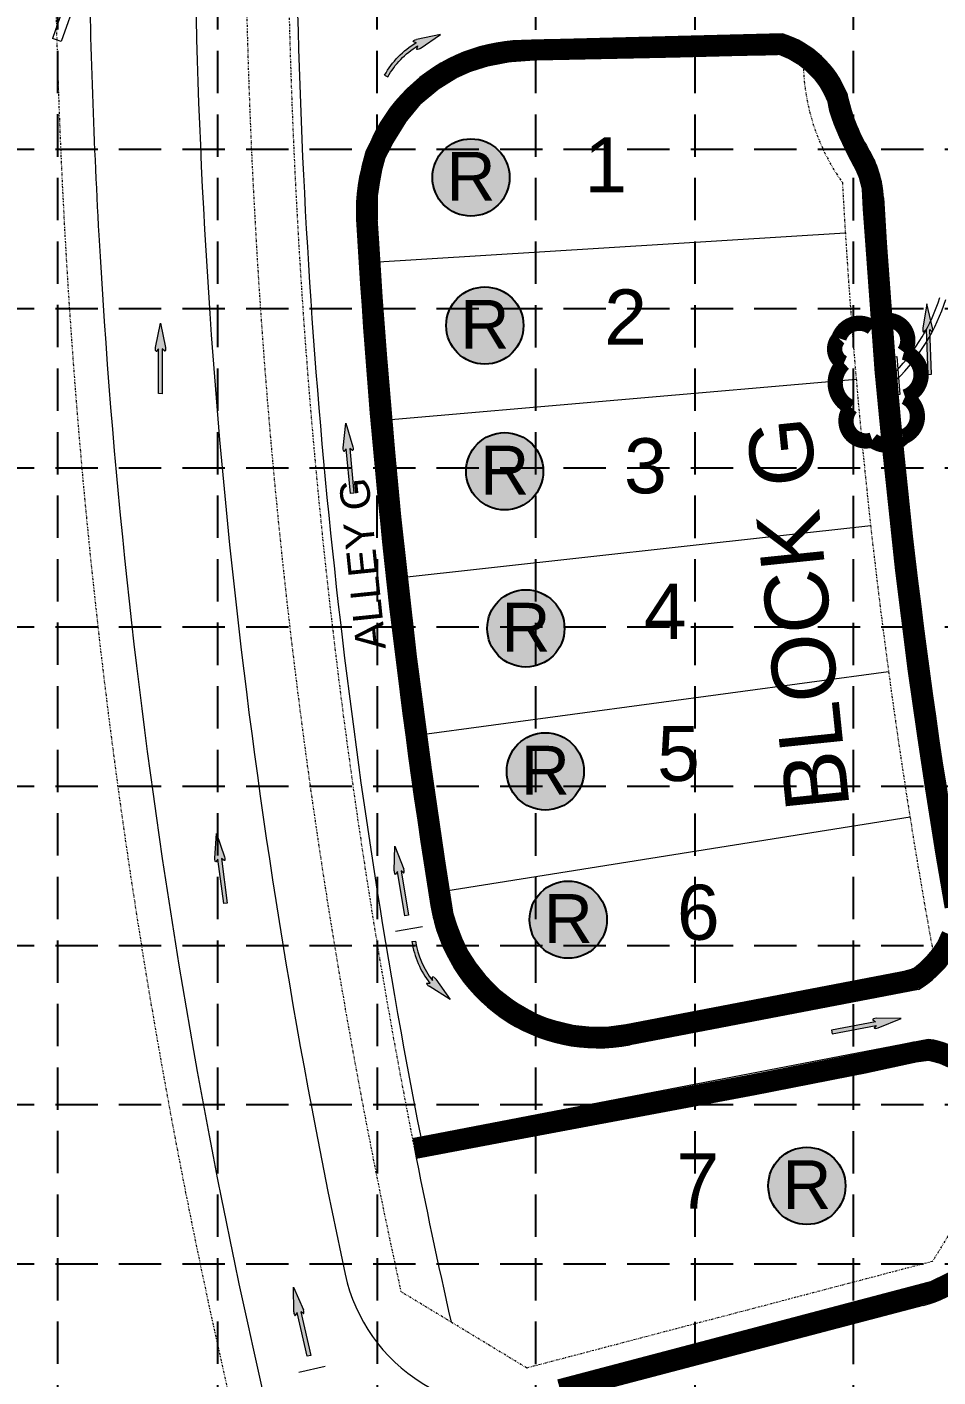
# Model space of a CAD drawing. Extents: x 7749 to 9256, y 6499 to 8908.
# Drawn here: x 8006.6 to 8221.7, y 7150.7 to 7469.4 of the extents above; entities that cross this region are included whole.
import ezdxf
from ezdxf.enums import TextEntityAlignment as Align

# ---------------------------------------------------------------- set-up
doc = ezdxf.new("R2010")
doc.units = 0
doc.header["$MEASUREMENT"] = 0
doc.linetypes.add('DASHED', pattern=[0.75, 0.5, -0.25])
doc.linetypes.add('DIVIDE', pattern=[1.25, 0.5, -0.25, 0, -0.25, 0, -0.25])
for name, color, linetype in [('1 ALLEY', 7, 'Continuous'), ('1 BLOCK NUMBERS', 7, 'Continuous'), ('1 LOT NUMBERS', 7, 'Continuous'), ('1 RYLAND LOT', 7, 'Continuous'), ('27', 7, 'Continuous'), ('29', 7, 'Continuous'), ('BASE', 7, 'Continuous'), ('DED-4692-2629', 7, 'Continuous'), ('DED-4746-825', 7, 'Continuous'), ('DED-4986-2484', 7, 'Continuous'), ('EROSION BLANKETS', 84, 'Continuous'), ('FLOODPLAIN-CB', 7, 'Continuous'), ('GRID', 254, 'DASHED'), ('INLET PROTECTION', 5, 'Continuous'), ('PNTNO', 7, 'Continuous')]:
    doc.layers.add(name, color=color, linetype=linetype)
doc.styles.add('ryland', font='ARIAL.TTF', dxfattribs={"height": 25})
doc.styles.get("Standard").update_dxf_attribs({"font": 'ARIAL.TTF'})

# ---------------------------------------------------------------- blocks, each defined once
blk = doc.blocks.new('RYLAND')
h = blk.add_hatch(color=81)
h.paths.add_polyline_path([(1.163803512038626, -1.047574358368308, 1), (-1.408206742229694, -1.047574358368308, 1)])
h.paths.add_polyline_path([(-1.347681687434942, -2.227609507270699), (1.104228271637368, -2.227609507270699), (1.104228271637368, 0.2098904927293006), (-1.347681687434942, 0.2098904927293006)], flags=25)
at = {"color": 5}
blk.add_circle((-0.1222016150955341, -1.047574358368308), 1.286005127134161, dxfattribs=at)
at = {"layer": 'BASE', "color": 5, "style": 'ryland'}
blk.add_text('R', height=1.625, dxfattribs=at).set_placement((-0.1217267078987874, -1.821359507270699), align=Align.CENTER)
blk = doc.blocks.new('A$C488D7619')
at = {"layer": 'INLET PROTECTION', "color": 170, "ltscale": 100, "const_width": 1.261430802800306}
blk.add_lwpolyline([(3.952575146100571, 6.642282189938669, 0.5205670505517462), (3.952575146100571, 6.642282189938669, 0.7651954600696135), (1.099196252815091, 5.205858832927333, 0.4178788784126488), (1.081520693871425, 2.621395519847283, 0.6649002420699669), (4.342270957924484, 2.123624105663112, 0.744833174426672), (8.019951582518843, 1.814848676374822, 0.9756416855879776), (10.31097226050952, 4.181446381945534, 0.5205670505517462), (9.74050438249651, 7.032459130117786, 0.5205670505517462), (7.648787994654413, 6.84239138765497, 0.5402640007904789), (3.952575146100571, 6.642282189938669)], format="xyb", close=True, dxfattribs=at)

msp = doc.modelspace()

# ---------------------------------------------------------------- hatches: boundary and pattern name
at = {"layer": 'FLOODPLAIN-CB', "linetype": 'Continuous', "lineweight": 0}
h = msp.add_hatch(color=7, dxfattribs=at)
edge = h.paths.add_edge_path()
edge.add_line((8099.402199972995, 7464.352938451594), (8104.247, 7467.630300000001))
edge.add_line((8104.247, 7467.630300000001), (8098.518437050419, 7466.490489249252))
edge.add_line((8098.518437050419, 7466.490489249252), (8098.51757804004, 7466.49283881479))
edge.add_ellipse((8098.273024229574, 7466.249415330919), major_axis=(0.5175020546540017, 0.2139898256977818), ratio=0.2857142857135217, start_angle=55.27306666663193, end_angle=197.1826722223753)
edge.add_line((8097.79668136798, 7466.00129635031), (8097.798049834223, 7465.997171599316))
edge.add_line((8097.798049834223, 7465.997171599316), (8098.482369316614, 7465.739003286637))
edge.add_line((8098.482369316614, 7465.739003286637), (8098.472750084822, 7465.746597734924))
edge.add_ellipse((8108.904990354222, 7448.18091265464), major_axis=(14.44619204805174, 14.44619204805174), ratio=0.9999999999997193, start_angle=75.70602791259691, end_angle=106.1142973570307)
edge.add_line((8091.016786503114, 7458.049909125536), (8091.769789629258, 7457.634474074061))
edge.add_ellipse((8108.904990354222, 7448.18091265464), major_axis=(13.83808019483022, 13.83808019483022), ratio=0.9999999999997037, start_angle=76.03849180148552, end_angle=106.114297357032, ccw=False)
edge.add_line((8098.814427716532, 7464.948902176696), (8098.814615593141, 7464.946228126034))
edge.add_line((8098.814615593141, 7464.946228126034), (8098.539460364724, 7464.178581306456))
edge.add_line((8098.539460364724, 7464.178581306456), (8098.537964856015, 7464.177492695412))
edge.add_ellipse((8099.054295498944, 7464.347657084827), major_axis=(0.517502054653844, 0.2139898256973807), ratio=0.285714285713789, start_angle=165.5032805555123, end_angle=305.8315277778548)
edge.add_line((8099.40681184552, 7464.353053152043), (8099.403245002623, 7464.354589918013))
edge.add_line((8099.403245002623, 7464.354589918013), (8099.402199972995, 7464.352938451594))
h = msp.add_hatch(color=7, dxfattribs=at)
edge = h.paths.add_edge_path()
edge.add_line((8218.30113367671, 7397.442095822986), (8218.888829259897, 7398.011816789438))
edge.add_line((8218.888829259897, 7398.011816789438), (8219.273239037871, 7387.434799337338))
edge.add_line((8219.273239037871, 7387.434799337338), (8220.13252639324, 7387.470031808892))
edge.add_line((8220.13252639324, 7387.470031808892), (8219.74826189485, 7398.043051899891))
edge.add_line((8219.74826189485, 7398.043051899891), (8220.267399495695, 7397.525565461377))
edge.add_line((8220.267399495695, 7397.525565461377), (8220.26894538343, 7397.525634946906))
edge.add_ellipse((8220.296762149492, 7398.062004028026), major_axis=(-0.02032636267752658, 0.55963101731366), ratio=0.2857142857150322, start_angle=162.8173277778325, end_angle=304.7269333332046)
edge.add_line((8220.416596483357, 7398.385579825389), (8220.416336193557, 7398.383540955419))
edge.add_line((8220.416336193557, 7398.383540955419), (8219.072900000001, 7404.070500000001))
edge.add_line((8219.072900000001, 7404.070500000001), (8218.101718841133, 7398.303421437668))
edge.add_line((8218.101718841133, 7398.303421437668), (8218.100777820251, 7398.305555389416))
edge.add_ellipse((8218.242310171048, 7397.982653626772), major_axis=(-0.02032636267709752, 0.5596310173126748), ratio=0.2857142857137255, start_angle=54.16847222221946, end_angle=194.4967194444305)
edge.add_line((8218.30113367671, 7397.442095822986), (8218.30113367671, 7397.442095822986))
h = msp.add_hatch(color=7, dxfattribs=at)
edge = h.paths.add_edge_path()
edge.add_line((8039.099699999973, 7392.908099999973), (8038.49169999998, 7393.45609999999))
edge.add_line((8038.49169999998, 7393.45609999999), (8038.49169999998, 7382.872099999973))
edge.add_line((8038.49169999998, 7382.872099999973), (8037.631700000024, 7382.876099999981))
edge.add_line((8037.631700000024, 7382.876099999981), (8037.631700000024, 7393.45609999999))
edge.add_line((8037.631700000024, 7393.45609999999), (8037.131699999994, 7392.920099999998))
edge.add_line((8037.131699999994, 7392.920099999998), (8037.130152608595, 7392.920113293203))
edge.add_ellipse((8037.082873330331, 7393.455118152875), major_axis=(-1.27874449728091e-05, 0.5599999998545135), ratio=0.2857142857140379, start_angle=55.27306666669352, end_angle=197.1826722222974, ccw=False)
edge.add_line((8036.951365830444, 7393.774128070912), (8036.951700000031, 7393.772099999975))
edge.add_line((8036.951700000031, 7393.772099999975), (8038.0877, 7399.5041))
edge.add_line((8038.0877, 7399.5041), (8039.267700000022, 7393.776099999983))
edge.add_line((8039.267700000022, 7393.776099999983), (8039.268562895081, 7393.778266721435))
edge.add_ellipse((8039.138851690481, 7393.450437583693), major_axis=(-1.278744528368244e-05, 0.5599999998531154), ratio=0.2857142857149951, start_angle=165.5032805558135, end_angle=305.8315277779085, ccw=False)
edge.add_line((8039.099699999973, 7392.908099999973), (8039.099699999973, 7392.908099999973))
h = msp.add_hatch(color=7, dxfattribs=at)
edge = h.paths.add_edge_path()
edge.add_line((8083.451303843085, 7369.445746474444), (8082.794630330881, 7369.934364817356))
edge.add_line((8082.794630330881, 7369.934364817356), (8083.786368992011, 7359.396931154627))
edge.add_line((8083.786368992011, 7359.396931154627), (8082.929777920192, 7359.320330104571))
edge.add_line((8082.929777920192, 7359.320330104571), (8081.938414065813, 7369.853781366059))
edge.add_line((8081.938414065813, 7369.853781366059), (8081.490838016181, 7369.273288757052))
edge.add_line((8081.490838016181, 7369.273288757052), (8081.489296187232, 7369.273156998586))
edge.add_ellipse((8081.392094065014, 7369.801377853641), major_axis=(-0.05248567620383131, 0.5575349742796123), ratio=0.2857142857149823, start_angle=55.27306666670182, end_angle=197.1826722221744, ccw=False)
edge.add_line((8081.231273389918, 7370.106661751713), (8081.231796122931, 7370.104673915916))
edge.add_line((8081.231796122931, 7370.104673915916), (8081.8257, 7375.9179))
edge.add_line((8081.8257, 7375.9179), (8083.537231630121, 7370.325669425544))
edge.add_line((8083.537231630121, 7370.325669425544), (8083.537887703251, 7370.327907468813))
edge.add_ellipse((8083.439465331402, 7369.989366519452), major_axis=(-0.05248567620425634, 0.5575349742796549), ratio=0.285714285714928, start_angle=165.5032805557724, end_angle=305.8315277777897, ccw=False)
edge.add_line((8083.451303843085, 7369.445746474444), (8083.451303843085, 7369.445746474444))
h = msp.add_hatch(color=7, dxfattribs=at)
edge = h.paths.add_edge_path()
edge.add_line((8053.161311496243, 7272.64336595821), (8052.487048509864, 7273.107410562136))
edge.add_line((8052.487048509864, 7273.107410562136), (8053.867094213668, 7262.613768453229))
edge.add_line((8053.867094213668, 7262.613768453229), (8053.01391466, 7262.505599071455))
edge.add_line((8053.01391466, 7262.505599071455), (8051.63439051542, 7272.995275329217))
edge.add_line((8051.63439051542, 7272.995275329217), (8051.208548059116, 7272.39865637398))
edge.add_line((8051.208548059116, 7272.39865637398), (8051.207012144832, 7272.398467789635))
edge.add_ellipse((8051.090377320251, 7272.922740461504), major_axis=(-0.0730309694634628, 0.5552174917027535), ratio=0.2857142857146359, start_angle=55.27306666666249, end_angle=197.1826722221971, ccw=False)
edge.add_line((8050.91839688702, 7273.221879685694), (8050.918992643505, 7273.219912501144))
edge.add_line((8050.918992643505, 7273.219912501144), (8051.2979, 7279.051100000001))
edge.add_line((8051.2979, 7279.051100000001), (8053.214698892681, 7273.525861142349))
edge.add_line((8053.214698892681, 7273.525861142349), (8053.215271902629, 7273.528121878751))
edge.add_ellipse((8053.129413648144, 7273.186178470307), major_axis=(-0.07303096946366645, 0.5552174917021725), ratio=0.2857142857162558, start_angle=165.5032805558592, end_angle=305.831527777938, ccw=False)
edge.add_line((8053.161311496243, 7272.64336595821), (8053.161311496243, 7272.64336595821))
h = msp.add_hatch(color=7, dxfattribs=at)
edge = h.paths.add_edge_path()
edge.add_line((8095.4912, 7269.7549), (8094.908, 7270.2038))
edge.add_line((8094.908, 7270.2038), (8096.660800000001, 7259.7659))
edge.add_line((8096.660800000001, 7259.7659), (8095.812900000001, 7259.622200000001))
edge.add_line((8095.812900000001, 7259.622200000001), (8094.06, 7270.060100000001))
edge.add_line((8094.06, 7270.060100000001), (8093.5522, 7269.4182))
edge.add_line((8093.5522, 7269.4182), (8093.551391044825, 7269.41584884602))
edge.add_ellipse((8093.422120876675, 7269.943904198304), major_axis=(0.0927232037245325, -0.5522702304950527), ratio=0.2857142857142857, start_angle=234.1684722222222, end_angle=374.49671944444447, ccw=False)
edge.add_line((8093.239912190325, 7270.245726885937), (8093.2415, 7270.245900000001))
edge.add_line((8093.2415, 7270.245900000001), (8093.4556, 7276.0919))
edge.add_line((8093.4556, 7276.0919), (8095.5263, 7270.625))
edge.add_line((8095.5263, 7270.625), (8095.525801209216, 7270.625372455477))
edge.add_ellipse((8095.448937362454, 7270.288989490104), major_axis=(0.0927232037245325, -0.5522702304950527), ratio=0.285714285714286, start_angle=342.8173277777778, end_angle=484.7269333333333, ccw=False)
edge.add_line((8095.490907494069, 7269.753541978131), (8095.4912, 7269.7549))
h = msp.add_hatch(color=7, dxfattribs=at)
edge = h.paths.add_edge_path()
edge.add_line((8103.090301110137, 7244.672061715113), (8106.4645, 7239.894200000001))
edge.add_line((8106.4645, 7239.894200000001), (8101.508240663493, 7242.984683799619))
edge.add_line((8101.508240663493, 7242.984683799619), (8101.506606842868, 7242.982789337626))
edge.add_ellipse((8101.363843454582, 7243.296923314174), major_axis=(-0.4085042438686821, 0.3830460236067074), ratio=0.2857142857142697, start_angle=-17.18267222214979, end_angle=124.7269333333775, ccw=False)
edge.add_line((8101.005902853412, 7243.697353122813), (8101.00864053121, 7243.700728235845))
edge.add_line((8101.00864053121, 7243.700728235845), (8101.74003909794, 7243.700436153073))
edge.add_line((8101.74003909794, 7243.700436153073), (8101.728356883874, 7243.696730600986))
edge.add_ellipse((8117.694493852512, 7256.442998092924), major_axis=(-14.44619092836137, 14.44619092836137), ratio=1, start_angle=53.193194217040684, end_angle=83.60146366148541, ccw=False)
edge.add_line((8097.473020433688, 7253.531490505374), (8098.324242469432, 7253.654050373175))
edge.add_ellipse((8117.694493852512, 7256.442998092924), major_axis=(13.83807912227292, 13.83807912227292), ratio=0.9999999999999862, start_angle=143.1931942170413, end_angle=173.2689997725975)
edge.add_line((8102.329860670011, 7244.322234306934), (8102.330981309222, 7244.324669468368))
edge.add_line((8102.330981309222, 7244.324669468368), (8102.344826222381, 7245.140022308939))
edge.add_line((8102.344826222381, 7245.140022308939), (8102.343811852124, 7245.141569135611))
edge.add_ellipse((8102.766706079386, 7244.799935298022), major_axis=(-0.4085042438687668, 0.3830460236064028), ratio=0.2857142857151752, start_angle=234.1684722220412, end_angle=374.4967194442823, ccw=False)
edge.add_line((8103.094574941849, 7244.670324797278), (8103.09069517529, 7244.670147520684))
edge.add_line((8103.09069517529, 7244.670147520684), (8103.090301110137, 7244.672061715113))
h = msp.add_hatch(color=7, dxfattribs=at)
edge = h.paths.add_edge_path()
edge.add_line((8206.300920651625, 7235.09163136557), (8206.953177219339, 7234.597132247079))
edge.add_line((8206.953177219339, 7234.597132247079), (8196.55679053167, 7232.613146050231))
edge.add_line((8196.55679053167, 7232.613146050231), (8196.721927878234, 7231.769140324028))
edge.add_line((8196.721927878234, 7231.769140324028), (8207.114385470397, 7233.752376715055))
edge.add_line((8207.114385470397, 7233.752376715055), (8206.681612401046, 7233.160765798047))
edge.add_line((8206.681612401046, 7233.160765798047), (8206.681915519383, 7233.159248327733))
edge.add_ellipse((8207.216299385254, 7233.213094567121), major_axis=(0.5500757665983741, 0.1049602538461706), ratio=0.2857142857139652, start_angle=162.8173277778276, end_angle=304.7269333333954)
edge.add_line((8207.554305765609, 7233.14371705889), (8207.552251003937, 7233.143665140097))
edge.add_line((8207.552251003937, 7233.143665140097), (8212.9697, 7235.334000000001))
edge.add_line((8212.9697, 7235.334000000001), (8207.122042530293, 7235.419361239239))
edge.add_line((8207.122042530293, 7235.419361239239), (8207.124009093235, 7235.4206149936))
edge.add_ellipse((8206.826305649929, 7235.23175101732), major_axis=(0.5500757665981442, 0.1049602538464606), ratio=0.2857142857151366, start_angle=54.1684722219903, end_angle=194.4967194445065)
edge.add_line((8206.300920651625, 7235.09163136557), (8206.300920651625, 7235.09163136557))
h = msp.add_hatch(color=7, dxfattribs=at)
edge = h.paths.add_edge_path()
edge.add_line((8071.849673263562, 7165.721321942006), (8071.242628299275, 7166.137370585077))
edge.add_line((8071.242628299275, 7166.137370585077), (8073.567776135773, 7155.811916000181))
edge.add_line((8073.567776135773, 7155.811916000181), (8072.729071696122, 7155.621718871446))
edge.add_line((8072.729071696122, 7155.621718871446), (8070.403923859623, 7165.947173456343))
edge.add_line((8070.403923859623, 7165.947173456343), (8069.932174705268, 7165.278278238713))
edge.add_line((8069.932174705268, 7165.278278238713), (8069.931541293361, 7165.275879573892))
edge.add_ellipse((8069.773380700623, 7165.79601272247), major_axis=(-0.1230029308918845, 0.5463243678945416), ratio=0.2857142857153268, start_angle=54.168472222175126, end_angle=194.4967194441234, ccw=False)
edge.add_line((8069.574823447041, 7166.087340667329), (8069.576368363912, 7166.087629792141))
edge.add_line((8069.576368363912, 7166.087629792141), (8069.468149434711, 7171.936528884109))
edge.add_line((8069.468149434711, 7171.936528884109), (8071.836788200172, 7166.592033181248))
edge.add_ellipse((8071.778111991807, 7166.252216471491), major_axis=(-0.1230029308913492, 0.5463243678949155), ratio=0.28571428571428, start_angle=162.8173277777356, end_angle=304.7269333334272, ccw=False)
edge.add_line((8071.8495122615, 7165.719893670369), (8071.849673263562, 7165.721321942006))
edge.add_line((8071.849673263562, 7165.721321942006), (8071.849673263562, 7165.721321942006))
edge.add_line((8071.849673263562, 7165.721321942006), (8071.849673263562, 7165.721321942006))

# ---------------------------------------------------------------- linework, layer by layer
at = {"layer": '27', "color": 7, "linetype": 'DIVIDE', "lineweight": 0}
for p, q in [((8123.385147868282, 7464.246303888059), (8185.042052226327, 7465.822777321697)), ((8185.042052226327, 7465.822777321697), (8189.864653944518, 7460.95366824244)), ((8220.70649676809, 7250.061368449966), (8216.705939628286, 7244.199817487106)), ((8216.705939628286, 7244.199817487106), (8148.627417853329, 7231.097738715782)), ((8219.729735782954, 7228.488144856106), (8097.96250079043, 7205.053383599353)), ((8219.729735782954, 7228.488144856106), (8225.62011592456, 7224.530158131658)), ((8231.574792089603, 7196.455170766319), (8220.399995886106, 7178.019575515001)), ((8220.399995886106, 7178.019575515001), (8124.601078322703, 7152.857315051729)), ((8124.601078322703, 7152.857315051729), (8094.872857255777, 7170.882844898832))]:
    msp.add_line(p, q, dxfattribs=at)
for centre, radius, start, end in [((9646.3086397412, 7511.187759967011), 1633.319999999074, 180.6953927709193, 207.0182570899496), ((9646.308639742121, 7511.187759967269), 1588.319999999997, 181.1742317282292, 192.3718018118669), ((9646.308639742121, 7511.187759967271), 1578.319999999998, 181.1742317282293, 191.1841029897967), ((8124.356432739516, 7426.258718998452), 37.99999999999774, 91.4646469791762, 183.1939466351648), ((8239.859133059192, 7461.696674392651), 49.99999999999859, 180.8514536714615, 215.42341306455), ((9646.308639742123, 7511.187759967284), 1449.32, 183.1037330642618, 190.3797587215966), ((9646.3086397421, 7511.18775996721), 1562.319999999967, 183.1939466351648, 189.1643880829459), ((8141.445901985321, 7268.412961211116), 38.0000000000035, 189.1643880829459, 280.8936877389345)]:
    msp.add_arc(centre, radius, start, end, dxfattribs=at)
at = {"layer": '29', "color": 7, "linetype": 'Continuous', "lineweight": 0}
for p, q in [((8199.810788543351, 7420.786272823267), (8087.030824707786, 7413.737885958433)), ((8202.38956748558, 7386.183059361553), (8089.810664851832, 7376.436743043307)), ((8205.796007415998, 7351.651499166845), (8093.482696725365, 7339.212840025026)), ((8210.028155751213, 7317.21138588519), (8098.044815500351, 7302.087513812678)), ((8215.083586599323, 7282.88246074099), (8103.494406152532, 7265.08204481338))]:
    msp.add_line(p, q, dxfattribs=at)
msp.add_arc((9646.308639742121, 7511.187759967271), 1578.319999999998, 191.1841029897967, 192.718525070786, dxfattribs=at)
at = {"layer": 'DED-4692-2629', "color": 7, "linetype": 'Continuous', "lineweight": 0}
for p, q in [((8208.47459528489, 7391.392306445509), (8211.962321231727, 7391.685167702262)), ((8209.22766709189, 7382.423868291269), (8208.47459528489, 7391.392306445509)), ((8209.014679171118, 7390.935897201453), (8211.505911990724, 7391.145083816035)), ((8209.684076332896, 7382.963952180548), (8209.014679171118, 7390.935897201453)), ((8211.505911990724, 7391.145083816035), (8212.1753091525, 7383.173138792077)), ((8211.962321231727, 7391.685167702262), (8212.715393038729, 7382.716729551073)), ((8212.715393038729, 7382.716729551073), (8209.22766709189, 7382.423868291269)), ((8209.22766709189, 7382.423868291269), (8209.22766709189, 7382.423868291269)), ((8212.1753091525, 7383.173138792077), (8209.684076332896, 7382.963952180548)), ((8209.684076332896, 7382.963952180548), (8209.684076332896, 7382.963952180548))]:
    msp.add_line(p, q, dxfattribs=at)
at = {"layer": 'DED-4746-825', "color": 7, "linetype": 'Continuous', "lineweight": 0}
for p, q in [((8184.990931971191, 7467.822123892941), (8123.334027610095, 7466.245650459304)), ((8217.083914148381, 7242.235858409375), (8149.005392373425, 7229.133779638051)), ((8219.351761262857, 7230.452103936888), (8099.539789126255, 7207.393643562121))]:
    msp.add_line(p, q, dxfattribs=at)
for centre, radius, start, end in [((9646.308639742121, 7511.187759967244), 1576.319999999996, 181.2465595938326, 191.1117751241934), ((8177.821945531214, 7444.917852820768), 24, 21.47751351876719, 72.61999477836781), ((8124.356432739513, 7426.258718998449), 40, 91.46464697917621, 183.1939466351648), ((9646.308639742121, 7511.187759967244), 1564.319999999996, 183.1939466351648, 189.1643880829459), ((8141.445901985315, 7268.412961211116), 39.99999999999922, 189.1643880829459, 280.8936877389345), ((8204.995719551007, 7262.969298822773), 23.99999999999839, 300.2434204203586, 351.0565903180877), ((8215.822546052406, 7206.713008756191), 23.99999999999784, 30.73078515401675, 81.54395506090137)]:
    msp.add_arc(centre, radius, start, end, dxfattribs=at)
at = {"layer": 'DED-4986-2484', "color": 7, "linetype": 'Continuous', "lineweight": 0}
msp.add_line((8218.164634418776, 7167.610210550249), (8130.970049531541, 7144.707938670003), dxfattribs=at)
for centre, radius, start, end in [((9646.308639742121, 7511.187759967271), 1625.319999999998, 180.6985142017884, 183.2050978414089), ((9646.308639742121, 7511.187759967271), 1600.319999999998, 180.7084190826306, 192.1270423497726), ((8239.859133059192, 7461.696674392651), 40.49999999999859, 191.3804227903751, 211.2619095550062), ((8183.869469781695, 7427.705387184421), 25, 3.267145959857988, 31.26190955500623), ((9646.308639742123, 7511.187759967284), 1439.82, 183.2671459599428, 190.0778891198123), ((9646.308639742121, 7511.187759967271), 1625.319999999998, 183.2050978414089, 194.7167214631591), ((8210.54342765101, 7196.626020162568), 30, 284.7167214629047, 12.35767461258448), ((8120.808440505867, 7183.395684818795), 40, 192.1270423497727, 284.7167214621418)]:
    msp.add_arc(centre, radius, start, end, dxfattribs=at)
at = {"layer": 'EROSION BLANKETS', "lineweight": 0, "const_width": 5, "flags": 128}
for points in [[(8224.951343825087, 7254.956583817297), (8223.770151256376, 7252.333718658815), (8222.424903434827, 7250.333779820035), (8220.81717421104, 7248.432203767405), (8218.915120603113, 7246.549680992972), (8217.311190129778, 7245.241349557965), (8216.100062707272, 7244.718016034147), (8214.070593407321, 7244.161975649176), (8148.309925409098, 7231.556484462758), (8144.017888829241, 7230.969247421634), (8139.990101733629, 7230.90326855972), (8137.04987763624, 7231.192510810128), (8135.277524222334, 7231.385712570755), (8133.295705607785, 7231.852612868047), (8131.006923448602, 7232.410286933899), (8128.442408025005, 7233.188208727314), (8125.992371534976, 7234.194931327561), (8123.611027656816, 7235.476212046563), (8121.109034063824, 7236.932325114411), (8119.625341919906, 7237.944067484113), (8116.809014856288, 7240.107089466789), (8115.252244907004, 7241.574144397291), (8113.205795017475, 7243.755146367818), (8110.613567971912, 7247.060685925015), (8108.501427708772, 7250.318240855364), (8107.123951778545, 7253.208749483284), (8105.70054948052, 7256.925117040742), (8104.828149808618, 7259.723864093055), (8102.895881254695, 7272.097092398911), (8099.697473419752, 7294.006239490971), (8096.174998910259, 7320.570118593583), (8092.483357465289, 7353.498329259412), (8091.053136672788, 7368.799997033907), (8089.104955380793, 7391.79101129773), (8088.096737250893, 7405.044651127007), (8087.197133624139, 7419.400598135366), (8086.86781522085, 7424.245938913053), (8086.766027965061, 7427.449853071407), (8086.96960247664, 7429.840080172611), (8087.478547508468, 7433.196563028718), (8088.038390544632, 7436.24790848932), (8088.852828637049, 7439.266072181536), (8090.83715932851, 7443.145494388456), (8094.20188941253, 7448.576690227217), (8097.825450947314, 7452.973376643514), (8102.398043629142, 7456.766593689456), (8106.97062755809, 7459.611506473912), (8110.421634792365, 7461.16327535668), (8114.821673173683, 7462.542624419347), (8120.170742702045, 7463.577138590883), (8126.123734776431, 7464.008188141137), (8159.519451551514, 7464.699472607991), (8174.721131810067, 7465.091874207603), (8182.515476261071, 7465.233501042701), (8184.524603865049, 7465.317151202765), (8185.026879201383, 7465.170765797189), (8187.468644218652, 7464.129721651197), (8190.115664300696, 7462.554606328842), (8191.810939842517, 7461.217248563738), (8193.060098533955, 7459.998764828189), (8194.365625780496, 7458.71276828036), (8195.833974123623, 7456.717991683206), (8196.79088286377, 7455.036444900809), (8197.950123206363, 7452.616412621646), (8198.37701872957, 7450.323569997691), (8199.337551162547, 7447.444188446246), (8200.618246485046, 7444.404839142355), (8202.64602647892, 7440.139089399336), (8204.513716275149, 7436.61984158718), (8205.367524827325, 7434.593611883967), (8206.154811482174, 7431.580971362874), (8206.410596930273, 7426.469283612495), (8206.918920507533, 7419.644895165219), (8209.214888782204, 7388.148240114208), (8210.832482503132, 7371.488456379444), (8213.989524221397, 7341.738999286753), (8216.979867316692, 7317.899316298979), (8219.313087853863, 7301.754279765255), (8220.968975430162, 7290.756064619027), (8223.560117118452, 7274.410802446695), (8225.735689511843, 7261.779210358737)], [(8098.04092062448, 7204.694833775829), (8117.518549667197, 7208.385703563935), (8178.23675281356, 7219.754735776025), (8204.17589882419, 7224.851240742158), (8216.271120265092, 7227.472301253152), (8219.622808556083, 7227.909144671651), (8222.832717676958, 7227.079244281558), (8226.033086157295, 7225.657941913906)], [(8225.167881353764, 7173.176508707766), (8220.83878507479, 7171.035907095571), (8132.427323508367, 7147.73901458096)]]:
    msp.add_lwpolyline(points, dxfattribs=at)
at = {"layer": 'FLOODPLAIN-CB', "color": 7, "linetype": 'Continuous', "lineweight": 0}
for p, q in [((8104.247, 7467.630300000001), (8098.518437050419, 7466.490489249252)), ((8099.402199972995, 7464.352938451594), (8104.247, 7467.630300000001)), ((8097.79668136798, 7466.00129635031), (8097.798049834223, 7465.997171599316)), ((8097.798049834223, 7465.997171599316), (8098.482369316614, 7465.739003286637)), ((8098.482369316614, 7465.739003286637), (8098.472750084822, 7465.746597734924)), ((8098.518437050419, 7466.490489249252), (8098.51757804004, 7466.49283881479)), ((8098.539460364724, 7464.178581306456), (8098.537964856015, 7464.177492695412)), ((8098.814615593141, 7464.946228126034), (8098.539460364724, 7464.178581306456)), ((8098.814427716532, 7464.948902176696), (8098.814615593141, 7464.946228126034)), ((8099.403245002623, 7464.354589918013), (8099.402199972995, 7464.352938451594)), ((8099.40681184552, 7464.353053152043), (8099.403245002623, 7464.354589918013)), ((8091.016786503114, 7458.049909125536), (8091.769789629258, 7457.634474074061)), ((8219.072900000001, 7404.070500000001), (8218.101718841133, 7398.303421437668)), ((8220.416336193557, 7398.383540955419), (8219.072900000001, 7404.070500000001)), ((8036.951700000031, 7393.772099999975), (8038.0877, 7399.5041)), ((8038.0877, 7399.5041), (8039.267700000022, 7393.776099999983)), ((8218.101718841133, 7398.303421437668), (8218.100777820251, 7398.305555389416)), ((8218.30113367671, 7397.442095822986), (8218.888829259897, 7398.011816789438)), ((8218.30113367671, 7397.442095822986), (8218.30113367671, 7397.442095822986)), ((8218.888829259897, 7398.011816789438), (8219.273239037871, 7387.434799337338)), ((8220.13252639324, 7387.470031808892), (8219.74826189485, 7398.043051899891)), ((8219.74826189485, 7398.043051899891), (8220.267399495695, 7397.525565461377)), ((8220.267399495695, 7397.525565461377), (8220.26894538343, 7397.525634946906)), ((8220.416596483357, 7398.385579825389), (8220.416336193557, 7398.383540955419)), ((8036.951365830444, 7393.774128070912), (8036.951700000031, 7393.772099999975)), ((8039.267700000022, 7393.776099999983), (8039.268562895081, 7393.778266721435)), ((8037.131699999994, 7392.920099999998), (8037.130152608595, 7392.920113293203)), ((8037.631700000024, 7393.45609999999), (8037.131699999994, 7392.920099999998)), ((8037.631700000024, 7382.876099999981), (8037.631700000024, 7393.45609999999)), ((8039.099699999973, 7392.908099999973), (8038.49169999998, 7393.45609999999)), ((8038.49169999998, 7393.45609999999), (8038.49169999998, 7382.872099999973)), ((8039.099699999973, 7392.908099999973), (8039.099699999973, 7392.908099999973)), ((8219.273239037871, 7387.434799337338), (8220.13252639324, 7387.470031808892)), ((8038.49169999998, 7382.872099999973), (8037.631700000024, 7382.876099999981)), ((8081.231796122931, 7370.104673915916), (8081.8257, 7375.9179)), ((8081.8257, 7375.9179), (8083.537231630121, 7370.325669425544)), ((8081.231273389918, 7370.106661751713), (8081.231796122931, 7370.104673915916)), ((8081.490838016181, 7369.273288757052), (8081.489296187232, 7369.273156998586)), ((8081.938414065813, 7369.853781366059), (8081.490838016181, 7369.273288757052)), ((8082.929777920192, 7359.320330104571), (8081.938414065813, 7369.853781366059)), ((8083.451303843085, 7369.445746474444), (8082.794630330881, 7369.934364817356)), ((8082.794630330881, 7369.934364817356), (8083.786368992011, 7359.396931154627)), ((8083.451303843085, 7369.445746474444), (8083.451303843085, 7369.445746474444)), ((8083.537231630121, 7370.325669425544), (8083.537887703251, 7370.327907468813)), ((8083.786368992011, 7359.396931154627), (8082.929777920192, 7359.320330104571)), ((8050.918992643505, 7273.219912501144), (8051.2979, 7279.051100000001)), ((8051.2979, 7279.051100000001), (8053.214698892681, 7273.525861142349)), ((8093.2415, 7270.245900000001), (8093.4556, 7276.0919)), ((8093.4556, 7276.0919), (8095.5263, 7270.625)), ((8050.91839688702, 7273.221879685694), (8050.918992643505, 7273.219912501144)), ((8051.63439051542, 7272.995275329217), (8051.208548059116, 7272.39865637398)), ((8053.01391466, 7262.505599071455), (8051.63439051542, 7272.995275329217)), ((8053.161311496243, 7272.64336595821), (8052.487048509864, 7273.107410562136)), ((8052.487048509864, 7273.107410562136), (8053.867094213668, 7262.613768453229)), ((8053.161311496243, 7272.64336595821), (8053.161311496243, 7272.64336595821)), ((8053.214698892681, 7273.525861142349), (8053.215271902629, 7273.528121878751)), ((8051.208548059116, 7272.39865637398), (8051.207012144832, 7272.398467789635)), ((8093.239912190325, 7270.245726885937), (8093.2415, 7270.245900000001)), ((8094.06, 7270.060100000001), (8093.5522, 7269.4182)), ((8095.812900000001, 7259.622200000001), (8094.06, 7270.060100000001)), ((8095.4912, 7269.7549), (8094.908, 7270.2038)), ((8094.908, 7270.2038), (8096.660800000001, 7259.7659)), ((8095.490907494069, 7269.753541978131), (8095.4912, 7269.7549)), ((8095.4912, 7269.7549), (8095.4912, 7269.7549)), ((8095.4912, 7269.7549), (8095.4912, 7269.7549)), ((8095.5263, 7270.625), (8095.525801209216, 7270.625372455477)), ((8093.5522, 7269.4182), (8093.551391044825, 7269.41584884602)), ((8053.867094213668, 7262.613768453229), (8053.01391466, 7262.505599071455)), ((8093.6152, 7256.0244), (8099.930600000001, 7257.062300000001)), ((8096.660800000001, 7259.7659), (8095.812900000001, 7259.622200000001)), ((8097.473020433688, 7253.531490505374), (8098.324242469432, 7253.654050373175)), ((8102.329860670011, 7244.322234306934), (8102.330981309222, 7244.324669468368)), ((8102.330981309222, 7244.324669468368), (8102.344826222381, 7245.140022308939)), ((8102.344826222381, 7245.140022308939), (8102.343811852124, 7245.141569135611)), ((8103.090301110137, 7244.672061715113), (8106.4645, 7239.894200000001)), ((8103.09069517529, 7244.670147520684), (8103.090301110137, 7244.672061715113)), ((8103.094574941849, 7244.670324797278), (8103.09069517529, 7244.670147520684)), ((8101.005902853412, 7243.697353122813), (8101.00864053121, 7243.700728235845)), ((8101.00864053121, 7243.700728235845), (8101.74003909794, 7243.700436153073)), ((8101.508240663493, 7242.984683799619), (8101.506606842868, 7242.982789337626)), ((8106.4645, 7239.894200000001), (8101.508240663493, 7242.984683799619)), ((8101.74003909794, 7243.700436153073), (8101.728356883874, 7243.696730600986)), ((8206.953177219339, 7234.597132247079), (8196.55679053167, 7232.613146050231)), ((8206.300920651625, 7235.09163136557), (8206.953177219339, 7234.597132247079)), ((8206.300920651625, 7235.09163136557), (8206.300920651625, 7235.09163136557)), ((8207.122042530293, 7235.419361239239), (8207.124009093235, 7235.4206149936)), ((8212.9697, 7235.334000000001), (8207.122042530293, 7235.419361239239)), ((8207.552251003937, 7233.143665140097), (8212.9697, 7235.334000000001)), ((8196.55679053167, 7232.613146050231), (8196.721927878234, 7231.769140324028)), ((8196.721927878234, 7231.769140324028), (8207.114385470397, 7233.752376715055)), ((8207.114385470397, 7233.752376715055), (8206.681612401046, 7233.160765798047)), ((8206.681612401046, 7233.160765798047), (8206.681915519383, 7233.159248327733)), ((8207.554305765609, 7233.14371705889), (8207.552251003937, 7233.143665140097)), ((8069.576368363912, 7166.087629792141), (8069.468149434711, 7171.936528884109)), ((8069.468149434711, 7171.936528884109), (8071.836788200172, 7166.592033181248)), ((8069.574823447041, 7166.087340667329), (8069.576368363912, 7166.087629792141)), ((8069.932174705268, 7165.278278238713), (8069.931541293361, 7165.275879573892)), ((8070.403923859623, 7165.947173456343), (8069.932174705268, 7165.278278238713)), ((8072.729071696122, 7155.621718871446), (8070.403923859623, 7165.947173456343)), ((8071.849673263562, 7165.721321942006), (8071.242628299275, 7166.137370585077)), ((8071.242628299275, 7166.137370585077), (8073.567776135773, 7155.811916000181)), ((8071.8495122615, 7165.719893670369), (8071.849673263562, 7165.721321942006)), ((8071.849673263562, 7165.721321942006), (8071.849673263562, 7165.721321942006)), ((8071.849673263562, 7165.721321942006), (8071.849673263562, 7165.721321942006)), ((8073.567776135773, 7155.811916000181), (8072.729071696122, 7155.621718871446)), ((8070.732900743201, 7151.908293557097), (8076.9814992568, 7153.292506442904))]:
    msp.add_line(p, q, dxfattribs=at)
at = {"layer": 'FLOODPLAIN-CB', "color": 7, "linetype": 'Continuous', "lineweight": 0, "extrusion": (0, 0, -1)}
for centre, major_axis, ratio, start_param, end_param in [((8108.904990354222, 7448.18091265464), (14.44619204805173, 14.44619204805173), 0.9999999999997202, 4.431141434859083, 4.961865856498041), ((8108.904990354222, 7448.18091265464), (13.83808019483021, 13.83808019483021), 0.9999999999997037, 4.431141434859061, 4.95606326699295), ((8099.054295498944, 7464.347657084827), (0.5175020546538438, 0.2139898256973806), 0.285714285713789, 0.9454181910515236, 3.394608138633985), ((8039.138851690481, 7393.450437583693), (-1.278744528368244e-05, 0.5599999998531154), 0.2857142857149951, 0.9454181910505861, 3.394608138628729), ((8081.392094065014, 7369.801377853641), (-0.05248567620383131, 0.5575349742796123), 0.2857142857149823, 2.841698449021878, 5.318488306171312), ((8051.090377320251, 7272.922740461504), (-0.0730309694634628, 0.5552174917027535), 0.2857142857146359, 2.841698449021482, 5.318488306171999), ((8053.129413648144, 7273.186178470307), (-0.07303096946366645, 0.5552174917021725), 0.2857142857162558, 0.945418191050071, 3.394608138627932)]:
    msp.add_ellipse(centre, major_axis=major_axis, ratio=ratio, start_param=start_param, end_param=end_param, dxfattribs=at)
at = {"layer": 'FLOODPLAIN-CB', "color": 7, "linetype": 'Continuous', "lineweight": 0, "extrusion": (0, 0, -0.9999999999999999)}
for centre, major_axis, ratio, start_param, end_param in [((8098.273024229574, 7466.249415330919), (0.5175020546540018, 0.2139898256977818), 0.2857142857135216, 2.841698449018371, 5.318488306172532), ((8037.082873330331, 7393.455118152875), (-1.27874449728091e-05, 0.5599999998545134), 0.2857142857140379, 2.841698449019733, 5.318488306171458), ((8083.439465331402, 7369.989366519452), (-0.05248567620425629, 0.5575349742796546), 0.285714285714928, 0.9454181910526591, 3.394608138629447)]:
    msp.add_ellipse(centre, major_axis=major_axis, ratio=ratio, start_param=start_param, end_param=end_param, dxfattribs=at)
at = {"layer": 'FLOODPLAIN-CB', "color": 7, "linetype": 'Continuous', "lineweight": 0}
for centre, major_axis, ratio, start_param, end_param in [((8218.242310171048, 7397.982653626772), (-0.02032636267709751, 0.5596310173126745), 0.2857142857137255, 0.945418191052819, 3.394608138632988), ((8220.296762149492, 7398.062004028026), (-0.02032636267752658, 0.55963101731366), 0.2857142857150322, 2.841698449021999, 5.318488306169679), ((8093.422120876675, 7269.943904198304), (0.0927232037245325, -0.5522702304950527), 0.2857142857142857, 4.08701084464266, 6.536200792223025), ((8095.448937362454, 7270.288989490104), (0.0927232037245325, -0.5522702304950527), 0.285714285714286, 5.983291102610838, 8.460080959761719), ((8117.694493852512, 7256.442998092924), (14.44619092836137, 14.44619092836137), 1, 2.499192705535064, 3.02991712717421), ((8117.694493852512, 7256.442998092924), (13.83807912227292, 13.83807912227292), 0.9999999999999862, 2.499192705535074, 3.024114537669133), ((8102.766706079386, 7244.799935298022), (-0.408504243868767, 0.3830460236064028), 0.2857142857151751, 4.087010844639501, 6.536200792220196), ((8101.363843454582, 7243.296923314174), (-0.4085042438686819, 0.3830460236067071), 0.2857142857142697, -0.2998942045674846, 2.176895652582903), ((8206.826305649929, 7235.23175101732), (0.5500757665981437, 0.1049602538464606), 0.2857142857151366, 0.9454181910488195, 3.394608138634315), ((8207.216299385254, 7233.213094567121), (0.5500757665983741, 0.1049602538461706), 0.2857142857139652, 2.841698449021914, 5.318488306173009), ((8069.773380700623, 7165.79601272247), (-0.1230029308918845, 0.5463243678945415), 0.2857142857153268, 0.9454181910520432, 3.394608138627627), ((8071.778111991807, 7166.252216471491), (-0.1230029308913493, 0.5463243678949155), 0.28571428571428, 2.841698449020306, 5.318488306173564)]:
    msp.add_ellipse(centre, major_axis=major_axis, ratio=ratio, start_param=start_param, end_param=end_param, dxfattribs=at)
for p in [(8220.267399495695, 7397.525565461377), (8037.131699999994, 7392.920099999998), (8081.490838016181, 7369.273288757052), (8051.208548059116, 7272.39865637398), (8206.681612401046, 7233.160765798047)]:
    msp.add_point(p, dxfattribs=at)
at = {"layer": 'GRID', "linetype": 'DASHED', "ltscale": 20}
for p, q in [((8013.825505938372, 6688.822129966586), (8013.943344465676, 8867.482086320902)), ((8051.695062052691, 6688.816176080443), (8051.492796561065, 8867.34355557567)), ((8089.414831131683, 6688.810245743955), (8089.030883063983, 8867.37568961578)), ((8126.702272283439, 6688.804383378457), (8126.710706102607, 8867.353033808937)), ((8164.392011392066, 6688.798457763301), (8164.351811700065, 8867.344170953504)), ((8201.745799976192, 6688.792584966603), (8201.820820829995, 8867.339445983485)), ((7788.292111758874, 7440.570905122373), (9216.568792210583, 7440.570905122373)), ((7788.292111758874, 7402.984676689446), (9216.568792210583, 7402.984676689446)), ((7788.292111758874, 7365.398448256519), (9216.568792210583, 7365.398448256519)), ((7788.292111758874, 7327.812219823491), (9216.568792210583, 7327.812219823491)), ((7788.292111758874, 7290.225991390666), (9216.568792210583, 7290.225991390666)), ((7788.292111758874, 7252.639762957637), (9216.568792210583, 7252.639762957637)), ((7788.292111758874, 7215.053534524812), (9216.568792210583, 7215.053534524812)), ((7788.292111758874, 7177.467306091783), (9216.568792210583, 7177.467306091783))]:
    msp.add_line(p, q, dxfattribs=at)
at = {"layer": 'PNTNO', "color": 7, "linetype": 'Continuous', "lineweight": 0}
for p, q in [((8026.639099081393, 7506.312670937225), (8012.566451908933, 7466.740450862148)), ((8028.721351615955, 7505.572181646168), (8014.648704443495, 7465.999961574145)), ((8014.648704443495, 7465.999961574145), (8012.566451908933, 7466.740450862148))]:
    msp.add_line(p, q, dxfattribs=at)
for radius, start, end in [(44.24999999897759, 316.0633300527631, 342.5408499277729), (45.74999999897759, 314.4351782921842, 342.5408500033062)]:
    msp.add_arc((8179.892909585864, 7418.85050448317), radius, start, end, dxfattribs=at)

# ---------------------------------------------------------------- block references
at = {"layer": '1 RYLAND LOT', "color": 7, "xscale": 7.092698446829672, "yscale": 7.092698446829672, "zscale": 7.092698446829309}
for p in [(8112.278566726669, 7441.34495920775), (8115.552914559137, 7406.390851273773), (8120.239347214205, 7371.983575273513), (8125.243063060872, 7334.893377346057), (8129.829809151644, 7301.137132675562), (8135.250503507088, 7266.130656720975), (8191.592633660934, 7203.291492008718)]:
    msp.add_blockref('RYLAND', p, dxfattribs=at)
at = {"layer": 'INLET PROTECTION', "lineweight": 0, "xscale": 2.860000000000638, "yscale": 2.860000000000582, "zscale": 2.86, "rotation": 96.17484616597257}
msp.add_blockref('A$C488D7619', (8221.276024810619, 7370.413612966825), dxfattribs=at)

# ---------------------------------------------------------------- texts
at = {"layer": '1 ALLEY', "color": 7, "linetype": 'Continuous', "lineweight": 0}
msp.add_text('ALLEY G', height=7.000000200000001, rotation=95.86108055555556, dxfattribs=at).set_placement((8085.746462035636, 7342.637232317698), align=Align.MIDDLE)
at = {"layer": '1 BLOCK NUMBERS', "color": 7, "linetype": 'Continuous', "lineweight": 0}
msp.add_text('BLOCK G', height=15, rotation=95.86108055560362, dxfattribs=at).set_placement((8188.624409748938, 7330.856852520667), align=Align.MIDDLE)
at = {"layer": '1 LOT NUMBERS', "color": 7, "linetype": 'Continuous', "lineweight": 0}
for s, p in [('1', (8143.251151320548, 7430.392967856372)), ('2', (8147.930751320549, 7394.480667856372)), ('3', (8152.610351320549, 7359.349067856372)), ('4', (8157.289951320548, 7324.998167856372)), ('5', (8160.409651320549, 7291.427967856372)), ('6', (8165.089251320549, 7253.954267856372)), ('7', (8165.007144765788, 7190.506855993656))]:
    msp.add_text(s, height=13, dxfattribs=at).set_placement(p, align=Align.CENTER)

doc.saveas('drawing.dxf')
